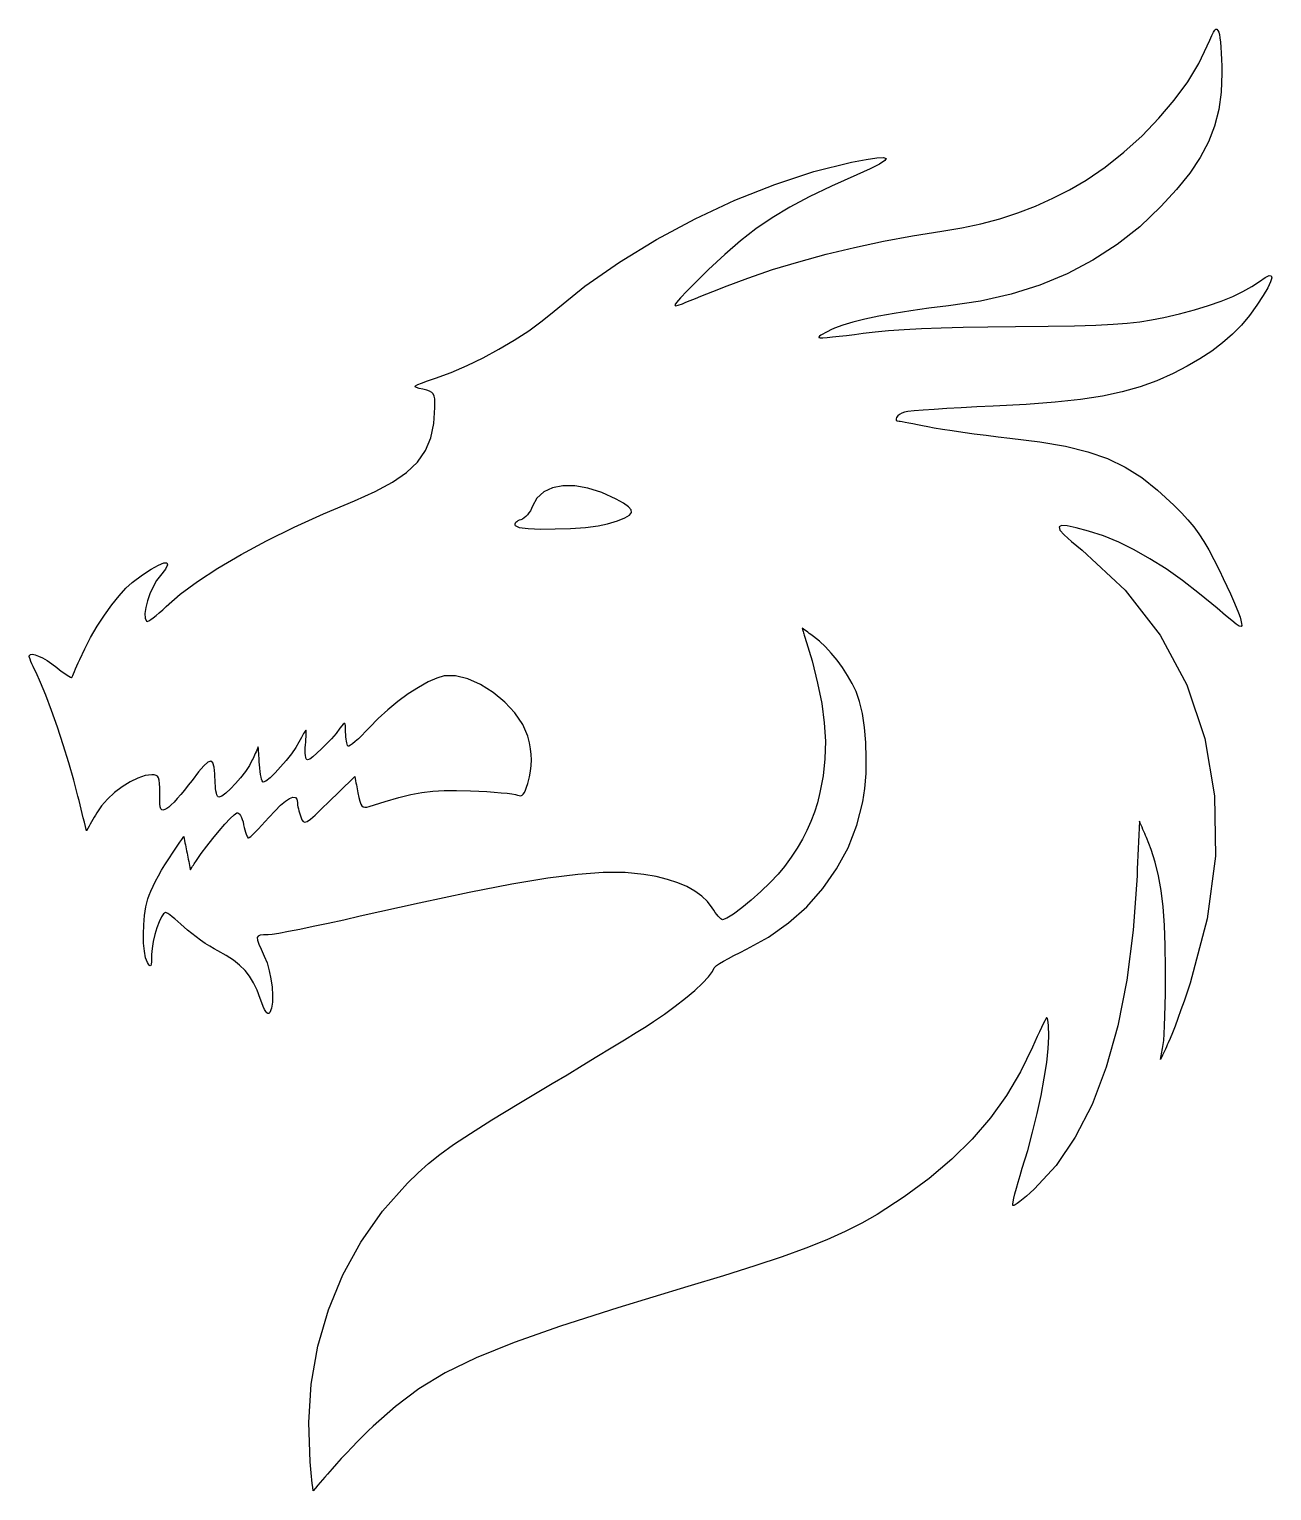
# Model space of a CAD drawing. Extents: x -49 to 46, y -49 to 61.
import ezdxf

# ---------------------------------------------------------------- set-up
doc = ezdxf.new("R2010")
doc.units = 0
doc.layers.add('Layer_1', color=7, linetype='CONTINUOUS')

msp = doc.modelspace()

# ---------------------------------------------------------------- linework, layer by layer
at = {"layer": 'Layer_1', "color": 7}
for points in [[(-27.254899, -47.292202), (-27.374996, -44.315266), (-27.180156, -41.38515), (-26.678858, -38.526154), (-25.879585, -35.762606), (-24.790818, -33.118776), (-23.421042, -30.618965), (-21.77874, -28.287442), (-19.872395, -26.148565), (-19.080856, -25.380582), (-18.290254, -24.677143), (-17.417339, -23.980985), (-16.378862, -23.234874), (-15.091571, -22.381576), (-13.472218, -21.363769), (-11.437553, -20.124278), (-8.904325, -18.605809), (-7.77954, -17.932286), (-6.638147, -17.244595), (-5.511709, -16.562012), (-4.431792, -15.903842), (-3.42996, -15.289359), (-2.537776, -14.737869), (-1.786806, -14.268703), (-1.208613, -13.901108), (-0.380255, -13.341179), (0.43511, -12.742953), (1.207443, -12.133042), (1.906708, -11.538062), (2.502867, -10.98468), (2.965884, -10.499512), (3.265721, -10.10917), (3.372342, -9.840297), (3.422744, -9.76802), (3.567197, -9.654144), (3.795572, -9.504453), (4.097741, -9.324818), (4.463576, -9.120998), (4.882947, -8.898804), (5.345727, -8.664108), (5.841786, -8.422667), (7.502765, -7.510779), (9.028521, -6.429924), (10.407018, -5.195343), (11.626215, -3.822247), (12.674073, -2.325877), (13.538554, -0.721472), (14.207618, 0.9757), (14.669226, 2.750426), (14.821608, 3.772522), (14.906374, 4.894751), (14.926398, 6.070376), (14.884554, 7.252576), (14.783714, 8.394532), (14.626751, 9.449479), (14.416539, 10.370596), (14.15595, 11.111118), (13.852897, 11.730512), (13.504816, 12.343555), (13.11984, 12.939749), (12.706103, 13.508512), (12.27174, 14.039343), (11.824886, 14.521633), (11.373673, 14.94489), (10.926236, 15.29854), (10.81701, 15.376317), (10.707784, 15.454095), (10.598558, 15.53187), (10.489332, 15.609648), (10.380106, 15.687425), (10.27088, 15.765203), (10.161654, 15.842978), (10.052428, 15.920755), (10.07999, 15.83483), (10.107549, 15.748904), (10.135111, 15.662976), (10.16267, 15.577051), (10.190231, 15.491125), (10.217793, 15.4052), (10.245352, 15.319272), (10.272914, 15.233347), (10.812667, 13.435839), (11.235643, 11.765168), (11.543476, 10.204451), (11.737802, 8.736811), (11.820256, 7.345427), (11.792468, 6.013367), (11.656075, 4.72378), (11.412707, 3.459792), (11.213241, 2.69051), (10.985841, 1.964607), (10.724719, 1.270058), (10.424087, 0.594841), (10.078157, -0.073066), (9.68114, -0.745686), (9.22725, -1.43507), (8.710697, -2.153185), (8.241272, -2.716077), (7.627726, -3.35785), (6.925577, -4.030668), (6.190338, -4.686694), (5.477524, -5.278119), (4.84265, -5.757134), (4.341231, -6.075876), (4.02878, -6.186564), (3.970363, -6.165962), (3.893457, -6.111126), (3.801348, -6.025782), (3.697321, -5.913711), (3.584661, -5.77864), (3.466656, -5.624321), (3.346589, -5.454508), (3.227746, -5.272926), (2.879408, -4.809037), (2.444641, -4.386974), (1.924043, -4.007018), (1.318211, -3.669452), (0.627742, -3.374614), (-0.146765, -3.122759), (-1.004712, -2.914169), (-1.945503, -2.749154), (-3.379731, -2.613405), (-5.024959, -2.608042), (-6.955089, -2.743791), (-9.244023, -3.031602), (-11.965666, -3.482367), (-15.193918, -4.107038), (-19.002683, -4.916451), (-23.465865, -5.921501), (-24.711882, -6.203723), (-25.909063, -6.46698), (-27.02872, -6.70557), (-28.042166, -6.913709), (-28.920713, -7.085611), (-29.635675, -7.215546), (-30.158362, -7.297729), (-30.460091, -7.326403), (-30.80388, -7.330918), (-31.053345, -7.356601), (-31.211604, -7.420919), (-31.281764, -7.541795), (-31.266948, -7.737036), (-31.170253, -8.024367), (-30.994801, -8.421594), (-30.743702, -8.946528), (-30.535018, -9.461442), (-30.365138, -10.046602), (-30.237155, -10.669636), (-30.154174, -11.298257), (-30.11928, -11.900153), (-30.135564, -12.443007), (-30.206145, -12.89445), (-30.334107, -13.222223), (-30.395443, -13.28688), (-30.46466, -13.294782), (-30.54189, -13.245929), (-30.627257, -13.14004), (-30.720884, -12.976943), (-30.822896, -12.756415), (-30.933426, -12.478285), (-31.052591, -12.142356), (-31.288388, -11.518701), (-31.553544, -10.964868), (-31.856956, -10.470923), (-32.207518, -10.026903), (-32.614127, -9.622845), (-33.085684, -9.24876), (-33.631081, -8.894712), (-34.25922, -8.550739), (-34.558229, -8.388405), (-34.884743, -8.193107), (-35.228216, -7.972268), (-35.578098, -7.733283), (-35.923843, -7.483572), (-36.254904, -7.23056), (-36.560731, -6.98164), (-36.830781, -6.744235), (-37.076918, -6.521025), (-37.314219, -6.312774), (-37.536938, -6.124052), (-37.739333, -5.959431), (-37.915663, -5.823457), (-38.060186, -5.7207), (-38.167157, -5.655704), (-38.230835, -5.633126), (-38.380949, -5.723127), (-38.549255, -5.970156), (-38.724221, -6.339698), (-38.894314, -6.797236), (-39.048001, -7.308312), (-39.173742, -7.838354), (-39.260009, -8.352902), (-39.295267, -8.817439), (-39.302266, -9.139624), (-39.314684, -9.383549), (-39.334552, -9.553023), (-39.363914, -9.651886), (-39.404839, -9.684003), (-39.45939, -9.653156), (-39.529616, -9.563212), (-39.617581, -9.418008), (-39.751736, -9.062634), (-39.845744, -8.563806), (-39.899874, -7.957988), (-39.914409, -7.281699), (-39.889601, -6.571402), (-39.825726, -5.863617), (-39.723056, -5.19475), (-39.581861, -4.601378), (-39.488078, -4.329429), (-39.353684, -4.005494), (-39.184971, -3.641681), (-38.988237, -3.250098), (-38.769772, -2.842851), (-38.535877, -2.432049), (-38.292847, -2.029826), (-38.046975, -1.648261), (-37.898374, -1.425729), (-37.74977, -1.203197), (-37.601169, -0.980664), (-37.452567, -0.758104), (-37.303963, -0.535572), (-37.155362, -0.31304), (-37.006758, -0.090507), (-36.858156, 0.132025), (-36.826723, -0.025455), (-36.795289, -0.182935), (-36.763855, -0.340415), (-36.732421, -0.497867), (-36.700987, -0.655347), (-36.669553, -0.812827), (-36.638119, -0.970307), (-36.606685, -1.127787), (-36.575251, -1.285267), (-36.543817, -1.442719), (-36.512383, -1.600199), (-36.480952, -1.757679), (-36.449518, -1.915159), (-36.418085, -2.07261), (-36.386651, -2.23009), (-36.355217, -2.38757), (-36.297593, -2.299856), (-36.239968, -2.212169), (-36.182344, -2.124455), (-36.12472, -2.03674), (-36.067096, -1.949054), (-36.009472, -1.861339), (-35.951848, -1.773652), (-35.894224, -1.685938), (-35.535714, -1.168822), (-35.110414, -0.600172), (-34.648379, -0.015436), (-34.179656, 0.550052), (-33.734295, 1.060903), (-33.342342, 1.481724), (-33.033851, 1.777126), (-32.838863, 1.911746), (-32.763803, 1.916544), (-32.688611, 1.883242), (-32.6147, 1.81421), (-32.54347, 1.711877), (-32.476335, 1.578583), (-32.414703, 1.416813), (-32.359977, 1.228882), (-32.313566, 1.017215), (-32.27198, 0.815228), (-32.226071, 0.62693), (-32.177354, 0.456439), (-32.127342, 0.307849), (-32.077546, 0.18528), (-32.029481, 0.092881), (-31.984661, 0.034686), (-31.9446, 0.014931), (-31.880668, 0.047499), (-31.767438, 0.138883), (-31.611216, 0.282732), (-31.418317, 0.472695), (-31.195049, 0.702452), (-30.947723, 0.965681), (-30.682646, 1.256031), (-30.40613, 1.567153), (-29.932028, 2.08393), (-29.507475, 2.498374), (-29.136686, 2.808197), (-28.823871, 3.011228), (-28.573241, 3.105236), (-28.389006, 3.08802), (-28.275375, 2.957295), (-28.236564, 2.710887), (-28.23123, 2.615524), (-28.215967, 2.499502), (-28.191837, 2.367253), (-28.159909, 2.223292), (-28.121254, 2.072077), (-28.076942, 1.918068), (-28.028043, 1.765781), (-27.975628, 1.619646), (-27.885696, 1.401489), (-27.792093, 1.261591), (-27.670624, 1.213077), (-27.497096, 1.26907), (-27.247315, 1.442721), (-26.89709, 1.747126), (-26.422223, 2.195408), (-25.798521, 2.800718), (-25.558998, 3.034144), (-25.319475, 3.26757), (-25.079952, 3.500968), (-24.840428, 3.734394), (-24.600905, 3.96782), (-24.361382, 4.201246), (-24.121859, 4.434644), (-23.882336, 4.66807), (-23.851866, 4.514738), (-23.821397, 4.361435), (-23.790927, 4.208104), (-23.760457, 4.054773), (-23.729987, 3.901441), (-23.699518, 3.748138), (-23.669048, 3.594807), (-23.638578, 3.441476), (-23.561847, 3.076562), (-23.489902, 2.795356), (-23.416013, 2.589757), (-23.333448, 2.451666), (-23.235476, 2.373067), (-23.115364, 2.345974), (-22.966381, 2.36206), (-22.781797, 2.41334), (-21.583272, 2.790276), (-20.54927, 3.086976), (-19.631808, 3.310835), (-18.782903, 3.469274), (-17.954574, 3.569661), (-17.098839, 3.619417), (-16.167716, 3.625908), (-15.113223, 3.596613), (-14.479924, 3.567883), (-13.870396, 3.533085), (-13.299318, 3.49363), (-12.781368, 3.450761), (-12.331224, 3.405887), (-11.963567, 3.36028), (-11.693073, 3.315294), (-11.534423, 3.272283), (-11.403202, 3.229216), (-11.28856, 3.222161), (-11.187123, 3.255011), (-11.095516, 3.331578), (-11.010364, 3.455671), (-10.928291, 3.631157), (-10.845924, 3.861846), (-10.759886, 4.151575), (-10.635525, 4.641146), (-10.546751, 5.094169), (-10.493573, 5.522893), (-10.475996, 5.939622), (-10.49403, 6.356577), (-10.54768, 6.786063), (-10.636955, 7.2403), (-10.761862, 7.731592), (-11.137743, 8.626434), (-11.735988, 9.503863), (-12.504776, 10.326428), (-13.392291, 11.056706), (-14.346712, 11.657218), (-15.316223, 12.090571), (-16.249003, 12.319284), (-17.093236, 12.306019), (-17.656752, 12.139847), (-18.317125, 11.843739), (-19.046803, 11.43669), (-19.818237, 10.937636), (-20.603878, 10.365516), (-21.376175, 9.739321), (-22.10758, 9.077961), (-22.770542, 8.400402), (-23.065045, 8.084962), (-23.346672, 7.797547), (-23.608767, 7.543971), (-23.844676, 7.330074), (-24.047741, 7.161588), (-24.211307, 7.044324), (-24.328719, 6.984126), (-24.39332, 6.986949), (-24.428543, 7.039752), (-24.461757, 7.123347), (-24.49221, 7.233442), (-24.519151, 7.365747), (-24.541825, 7.516031), (-24.559481, 7.679917), (-24.571365, 7.853202), (-24.576727, 8.031566), (-24.581099, 8.306507), (-24.590672, 8.507506), (-24.609818, 8.637751), (-24.642913, 8.700348), (-24.694331, 8.697526), (-24.768443, 8.63428), (-24.869623, 8.51284), (-25.002246, 8.336338), (-25.305163, 7.950173), (-25.653443, 7.545523), (-26.025008, 7.144005), (-26.397775, 6.767126), (-26.749664, 6.436474), (-27.058594, 6.173612), (-27.302485, 6.000074), (-27.459255, 5.937449), (-27.511744, 5.960591), (-27.556463, 6.026631), (-27.592737, 6.131025), (-27.619893, 6.269173), (-27.637255, 6.436418), (-27.644147, 6.628131), (-27.639896, 6.839685), (-27.623827, 7.066451), (-27.603645, 7.293216), (-27.587609, 7.50477), (-27.575872, 7.696484), (-27.568582, 7.863728), (-27.565901, 8.001876), (-27.567961, 8.10627), (-27.574926, 8.17231), (-27.586943, 8.195452), (-27.610582, 8.176826), (-27.65085, 8.123175), (-27.705564, 8.038339), (-27.77254, 7.9261), (-27.849595, 7.79021), (-27.934543, 7.634451), (-28.025202, 7.462578), (-28.119387, 7.278315), (-28.357736, 6.874906), (-28.691407, 6.403031), (-29.086891, 5.900421), (-29.510667, 5.404726), (-29.929228, 4.953594), (-30.309057, 4.58473), (-30.61664, 4.335781), (-30.818465, 4.244426), (-30.862306, 4.271802), (-30.906612, 4.350231), (-30.95017, 4.474211), (-30.991764, 4.638239), (-31.030183, 4.836839), (-31.06421, 5.064507), (-31.092638, 5.315713), (-31.114257, 5.58501), (-31.125038, 5.752593), (-31.135818, 5.920149), (-31.146599, 6.087732), (-31.15738, 6.255288), (-31.168161, 6.422871), (-31.178942, 6.590426), (-31.189723, 6.75801), (-31.200504, 6.925565), (-31.257165, 6.801021), (-31.313824, 6.676504), (-31.370486, 6.55196), (-31.427148, 6.427415), (-31.483807, 6.30287), (-31.540469, 6.178354), (-31.597128, 6.053809), (-31.653789, 5.929264), (-31.878365, 5.512507), (-32.182643, 5.054884), (-32.539891, 4.586141), (-32.923374, 4.135996), (-33.306361, 3.73414), (-33.662111, 3.41029), (-33.963894, 3.194192), (-34.184973, 3.115565), (-34.237709, 3.137014), (-34.28769, 3.198934), (-34.333769, 3.296808), (-34.37479, 3.42632), (-34.409605, 3.583095), (-34.437065, 3.762814), (-34.45603, 3.96116), (-34.465344, 4.173758), (-34.492663, 4.883038), (-34.552, 5.394369), (-34.654923, 5.709188), (-34.813002, 5.828822), (-35.037803, 5.754682), (-35.34089, 5.488123), (-35.733831, 5.030528), (-36.228191, 4.383251), (-36.511438, 4.009702), (-36.797309, 3.649614), (-37.078002, 3.311738), (-37.345715, 3.004737), (-37.592645, 2.737388), (-37.810984, 2.518327), (-37.992935, 2.356303), (-38.130691, 2.260037), (-38.300351, 2.17616), (-38.43102, 2.135774), (-38.527743, 2.149321), (-38.595564, 2.227017), (-38.639532, 2.379332), (-38.664678, 2.616653), (-38.676079, 2.949365), (-38.678619, 3.387825), (-38.68257, 3.810227), (-38.697528, 4.140822), (-38.72807, 4.390561), (-38.778794, 4.570336), (-38.854297, 4.691099), (-38.959171, 4.763828), (-39.098013, 4.799444), (-39.275415, 4.808758), (-39.778027, 4.742548), (-40.338983, 4.555971), (-40.932057, 4.267088), (-41.53102, 3.894047), (-42.109649, 3.454881), (-42.641722, 2.967709), (-43.101008, 2.450593), (-43.461287, 1.921652), (-43.55801, 1.752291), (-43.654736, 1.582929), (-43.751459, 1.413568), (-43.848183, 1.244234), (-43.944906, 1.074873), (-44.041632, 0.905511), (-44.138355, 0.73615), (-44.235078, 0.566788), (-44.316104, 0.893658), (-44.397133, 1.2205), (-44.478159, 1.547369), (-44.559188, 1.874239), (-44.640214, 2.201081), (-44.72124, 2.52795), (-44.802269, 2.854792), (-44.883295, 3.181662), (-45.204006, 4.398294), (-45.583776, 5.71232), (-46.003965, 7.068737), (-46.445934, 8.412481), (-46.891043, 9.688521), (-47.320656, 10.841794), (-47.716131, 11.817267), (-48.058834, 12.559878), (-48.174319, 12.791526), (-48.279681, 13.013212), (-48.372781, 13.219685), (-48.451481, 13.40567), (-48.513652, 13.565916), (-48.557153, 13.695202), (-48.579844, 13.788278), (-48.579601, 13.839869), (-48.493287, 13.924253), (-48.340122, 13.945138), (-48.128576, 13.906388), (-47.867117, 13.811505), (-47.564217, 13.664185), (-47.228344, 13.467984), (-46.867969, 13.2266), (-46.491561, 12.943644), (-46.273837, 12.774141), (-46.068083, 12.619907), (-45.878983, 12.484045), (-45.711236, 12.369632), (-45.569529, 12.279801), (-45.458554, 12.217627), (-45.383006, 12.186216), (-45.347576, 12.189038), (-45.32322, 12.234843), (-45.279447, 12.327666), (-45.218704, 12.46189), (-45.143461, 12.631958), (-45.056178, 12.832194), (-44.959325, 13.057012), (-44.85536, 13.300796), (-44.74675, 13.557929), (-44.372554, 14.368753), (-43.92097, 15.217853), (-43.413092, 16.074346), (-42.870023, 16.907319), (-42.312863, 17.685866), (-41.76271, 18.379083), (-41.240669, 18.956061), (-40.767834, 19.385897), (-39.988991, 19.966896), (-39.317427, 20.411142), (-38.772419, 20.713741), (-38.373255, 20.869801), (-38.139216, 20.87443), (-38.089588, 20.722727), (-38.24365, 20.409807), (-38.62069, 19.930772), (-38.913434, 19.535051), (-39.182352, 19.057223), (-39.416597, 18.532694), (-39.605313, 17.996864), (-39.73765, 17.485147), (-39.802758, 17.032945), (-39.789776, 16.675663), (-39.687871, 16.448711), (-39.625362, 16.439906), (-39.514412, 16.482826), (-39.36121, 16.572886), (-39.171952, 16.705491), (-38.952829, 16.876041), (-38.710031, 17.079943), (-38.449754, 17.312599), (-38.178186, 17.569416), (-37.120634, 18.494213), (-35.807858, 19.467837), (-34.263603, 20.476956), (-32.511604, 21.508233), (-30.57561, 22.548329), (-28.479362, 23.583915), (-26.246603, 24.601651), (-23.901073, 25.588201), (-22.325701, 26.280419), (-21.018126, 26.98591), (-19.96048, 27.72536), (-19.134892, 28.519457), (-18.523491, 29.388891), (-18.108407, 30.35435), (-17.871769, 31.436517), (-17.795707, 32.656087), (-17.799542, 33.022948), (-17.817827, 33.308449), (-17.859139, 33.52554), (-17.932057, 33.687158), (-18.045159, 33.806241), (-18.207024, 33.895734), (-18.426229, 33.968576), (-18.711354, 34.037709), (-19.004778, 34.105942), (-19.201478, 34.165982), (-19.290783, 34.227193), (-19.262023, 34.298934), (-19.104527, 34.39056), (-18.807626, 34.511433), (-18.360647, 34.670911), (-17.752922, 34.878356), (-16.568329, 35.317711), (-15.356467, 35.838253), (-14.139665, 36.427361), (-12.94025, 37.07241), (-11.78055, 37.760784), (-10.682893, 38.479864), (-9.669607, 39.217026), (-8.763021, 39.959651), (-6.417218, 41.854816), (-3.808736, 43.675262), (-1.001115, 45.389203), (1.942108, 46.964847), (4.957394, 48.370404), (7.981203, 49.574084), (10.949998, 50.544096), (13.80024, 51.248653), (14.919841, 51.460596), (15.733638, 51.580058), (16.242048, 51.606079), (16.445488, 51.537733), (16.344374, 51.37407), (15.939124, 51.114143), (15.230155, 50.757002), (14.217883, 50.301704), (12.283513, 49.438686), (10.599599, 48.629159), (9.116316, 47.841288), (7.783835, 47.043243), (6.552327, 46.203183), (5.371966, 45.289277), (4.192923, 44.269687), (2.96537, 43.112581), (2.026201, 42.193307), (1.317735, 41.487797), (0.823221, 40.974285), (0.525908, 40.631015), (0.409045, 40.436223), (0.455881, 40.368145), (0.649665, 40.405023), (0.973646, 40.525095), (1.242601, 40.633321), (1.575063, 40.766993), (1.957922, 40.920846), (2.378071, 41.089615), (2.822403, 41.268039), (3.277811, 41.450846), (3.731185, 41.63278), (4.16942, 41.808571), (5.930175, 42.473689), (7.817992, 43.109708), (9.812174, 43.711341), (11.892022, 44.273302), (14.03684, 44.790305), (16.225931, 45.257061), (18.438596, 45.668284), (20.654139, 46.018691), (22.163845, 46.271342), (23.626991, 46.588238), (25.046554, 46.970429), (26.42551, 47.418976), (27.766832, 47.934932), (29.073496, 48.519349), (30.34848, 49.173287), (31.594756, 49.897796), (33.049169, 50.881617), (34.475077, 52.012521), (35.843177, 53.258086), (37.12417, 54.5859), (38.288751, 55.963545), (39.307613, 57.3586), (40.151458, 58.73865), (40.790979, 60.071278), (40.976952, 60.519229), (41.130523, 60.863704), (41.256981, 61.110951), (41.361618, 61.267226), (41.449728, 61.338783), (41.526599, 61.331869), (41.597522, 61.252753), (41.667787, 61.107683), (41.713574, 60.943401), (41.756232, 60.689923), (41.794829, 60.359963), (41.828442, 59.966238), (41.856128, 59.521458), (41.876984, 59.038339), (41.890051, 58.529594), (41.894425, 58.007937), (41.83738, 56.572524), (41.658897, 55.245608), (41.345368, 53.997396), (40.883189, 52.79809), (40.258747, 51.617895), (39.458441, 50.427016), (38.468665, 49.195653), (37.275808, 47.894016), (35.665758, 46.366307), (33.945859, 45.008962), (32.113125, 43.820592), (30.164575, 42.7998), (28.097225, 41.945194), (25.908092, 41.255384), (23.594195, 40.728972), (21.152549, 40.364569), (19.681607, 40.185756), (18.303977, 39.993566), (17.028784, 39.789798), (15.86515, 39.576252), (14.8222, 39.354722), (13.909056, 39.127014), (13.134842, 38.89492), (12.508681, 38.660243), (12.247489, 38.544394), (12.009082, 38.431056), (11.798301, 38.323084), (11.619988, 38.223335), (11.478985, 38.134667), (11.380134, 38.059937), (11.328276, 38.002002), (11.328252, 37.963716), (11.420819, 37.946218), (11.634327, 37.947912), (11.955012, 37.967413), (12.369108, 38.003431), (12.86285, 38.05464), (13.422474, 38.119717), (14.034215, 38.197337), (14.684306, 38.286181), (15.589645, 38.398389), (16.621026, 38.495846), (17.792314, 38.579175), (19.117371, 38.648997), (20.61006, 38.705938), (22.284244, 38.750625), (24.153786, 38.783676), (26.232549, 38.805718), (28.720814, 38.828804), (30.728907, 38.859348), (32.34245, 38.902559), (33.647057, 38.963658), (34.728349, 39.04785), (35.671945, 39.160353), (36.563459, 39.30638), (37.488516, 39.491145), (38.697669, 39.767009), (39.830252, 40.064784), (40.8816, 40.382722), (41.847054, 40.71908), (42.721943, 41.072106), (43.50161, 41.440056), (44.181388, 41.82118), (44.756616, 42.213737), (45.183119, 42.51129), (45.480397, 42.655872), (45.648647, 42.649297), (45.688065, 42.493391), (45.598846, 42.189971), (45.381193, 41.740849), (45.035299, 41.147843), (44.561363, 40.41277), (43.999995, 39.636191), (43.381576, 38.904507), (42.701304, 38.213813), (41.954386, 37.560209), (41.136024, 36.939786), (40.241416, 36.348643), (39.265771, 35.782872), (38.204291, 35.23857), (36.966834, 34.687113), (35.694319, 34.222691), (34.337039, 33.836278), (32.84528, 33.518857), (31.169329, 33.261406), (29.259478, 33.054904), (27.066009, 32.890323), (24.539216, 32.758649), (23.307367, 32.701643), (22.133106, 32.641064), (21.043925, 32.578761), (20.067316, 32.51659), (19.230772, 32.456409), (18.561782, 32.400075), (18.08784, 32.349436), (17.836438, 32.306352), (17.629652, 32.226991), (17.454543, 32.125868), (17.317253, 32.012942), (17.223926, 31.898176), (17.180704, 31.79153), (17.193732, 31.702966), (17.269151, 31.642444), (17.413105, 31.619922), (17.495946, 31.611512), (17.651175, 31.587523), (17.869821, 31.549618), (18.142914, 31.499481), (18.461482, 31.438792), (18.816554, 31.369236), (19.19916, 31.292488), (19.600327, 31.210232), (20.083578, 31.118625), (20.701435, 31.015083), (21.428433, 30.903165), (22.239105, 30.78643), (23.107986, 30.668433), (24.009609, 30.552738), (24.918507, 30.442903), (25.809216, 30.342486), (28.086566, 30.057343), (30.044552, 29.718193), (31.739889, 29.301842), (33.229292, 28.785102), (34.569478, 28.144776), (35.817159, 27.357678), (37.029053, 26.400612), (38.261876, 25.250387), (38.831389, 24.669802), (39.325963, 24.129474), (39.763346, 23.603998), (40.161299, 23.067962), (40.537572, 22.495957), (40.909919, 21.862574), (41.296095, 21.142405), (41.713854, 20.310039), (42.0073, 19.70216), (42.28854, 19.102452), (42.550883, 18.526372), (42.787642, 17.989376), (42.992123, 17.50692), (43.157638, 17.094464), (43.277495, 16.767464), (43.345005, 16.541379), (43.396886, 16.287283), (43.405438, 16.119849), (43.352665, 16.047953), (43.220579, 16.080465), (42.991198, 16.226261), (42.646528, 16.494214), (42.168582, 16.893197), (41.539373, 17.432083), (40.21274, 18.535403), (38.924042, 19.528535), (37.669835, 20.41355), (36.446665, 21.192522), (35.251078, 21.867525), (34.079627, 22.440633), (32.928863, 22.91392), (31.795332, 23.289459), (30.85219, 23.545073), (30.164192, 23.685724), (29.729626, 23.706411), (29.546788, 23.602147), (29.613974, 23.367928), (29.929471, 22.998759), (30.49157, 22.489641), (31.29857, 21.835577), (34.567773, 18.818698), (37.217921, 15.402889), (39.237975, 11.632338), (40.616902, 7.551207), (41.34366, 3.203658), (41.407214, -1.366056), (40.796527, -6.113824), (39.500563, -10.995422), (39.271627, -11.673319), (39.035006, -12.355817), (38.797525, -13.024458), (38.566012, -13.660644), (38.347293, -14.245944), (38.148196, -14.761762), (37.975547, -15.189611), (37.836172, -15.510977), (37.763164, -15.669727), (37.690155, -15.828477), (37.617147, -15.987227), (37.544139, -16.145977), (37.471134, -16.304727), (37.398126, -16.463477), (37.325118, -16.622227), (37.25211, -16.780977), (37.276776, -16.639866), (37.301442, -16.498755), (37.326109, -16.357644), (37.350775, -16.216533), (37.375441, -16.075422), (37.400107, -15.93431), (37.424773, -15.793199), (37.44944, -15.652088), (37.488821, -15.33027), (37.525058, -14.846316), (37.557392, -14.223959), (37.585078, -13.486908), (37.607346, -12.658924), (37.623432, -11.763715), (37.632576, -10.824988), (37.633988, -9.866533), (37.610817, -8.139107), (37.549081, -6.596847), (37.445381, -5.216668), (37.296328, -3.975426), (37.098539, -2.850065), (36.848625, -1.817442), (36.543199, -0.854443), (36.178875, 0.062017), (36.11207, 0.214417), (36.045266, 0.366817), (35.978461, 0.519217), (35.911653, 0.671645), (35.844848, 0.824045), (35.778043, 0.976445), (35.711239, 1.128845), (35.644434, 1.281245), (35.621771, 0.763537), (35.599109, 0.245828), (35.576446, -0.271908), (35.553784, -0.789617), (35.531122, -1.307325), (35.508459, -1.825034), (35.485797, -2.34277), (35.463134, -2.860479), (35.176625, -6.970481), (34.691319, -10.760754), (34.008222, -14.228249), (33.128344, -17.36989), (32.052688, -20.18263), (30.782261, -22.66342), (29.31807, -24.809127), (27.661119, -26.61676), (27.363759, -26.888851), (27.080664, -27.137009), (26.818435, -27.356182), (26.583675, -27.541377), (26.382986, -27.687568), (26.222972, -27.789704), (26.110232, -27.84279), (26.051371, -27.84279), (26.039882, -27.759337), (26.062911, -27.576146), (26.11754, -27.304733), (26.200852, -26.956669), (26.30993, -26.543467), (26.441858, -26.0767), (26.593717, -25.567881), (26.762591, -25.028583), (27.168852, -23.68577), (27.546683, -22.292213), (27.888151, -20.887254), (28.185323, -19.510235), (28.430267, -18.20047), (28.615046, -16.997244), (28.731734, -15.939927), (28.772391, -15.067804), (28.768863, -14.7448), (28.75876, -14.450273), (28.742814, -14.190205), (28.721704, -13.970495), (28.696135, -13.797154), (28.666834, -13.676138), (28.6345, -13.6134), (28.59984, -13.616222), (28.546873, -13.692958), (28.462065, -13.845894), (28.349808, -14.065886), (28.214487, -14.343706), (28.060488, -14.670265), (27.892197, -15.036364), (27.714003, -15.432802), (27.530292, -15.85049), (26.620568, -17.721624), (25.557453, -19.502615), (24.337222, -21.197473), (22.956148, -22.810232), (21.410506, -24.3449), (19.696569, -25.805456), (17.810612, -27.195937), (15.748909, -28.520321), (14.587471, -29.17931), (13.324673, -29.815269), (11.920828, -30.443383), (10.336247, -31.078722), (8.531244, -31.736497), (6.466131, -32.431836), (4.101221, -33.179838), (1.396825, -33.995686), (-3.917638, -35.598285), (-8.267084, -36.988427), (-11.801386, -38.232575), (-14.670413, -39.397222), (-17.024037, -40.548801), (-19.012127, -41.753806), (-20.784554, -43.07867), (-22.491189, -44.589913), (-22.852917, -44.937272), (-23.2477, -45.327021), (-23.662798, -45.745952), (-24.085473, -46.180828), (-24.502985, -46.618442), (-24.902595, -47.045529), (-25.271565, -47.448881), (-25.597158, -47.815262), (-25.778766, -48.023429), (-25.960376, -48.231596), (-26.141985, -48.439791), (-26.323593, -48.647958), (-26.505202, -48.856125), (-26.686811, -49.064292), (-26.86842, -49.272488), (-27.050029, -49.480655), (-27.075632, -49.207407), (-27.101236, -48.934188), (-27.126839, -48.66094), (-27.152442, -48.387693), (-27.178045, -48.114474), (-27.203648, -47.841226), (-27.229252, -47.568007), (-27.254899, -47.292202)], [(-4.702733, 23.835576), (-3.949968, 24.075826), (-3.397467, 24.290416), (-3.041074, 24.491407), (-2.876632, 24.690862), (-2.899983, 24.900841), (-3.106974, 25.133406), (-3.493446, 25.400622), (-4.055243, 25.714549), (-5.147561, 26.213044), (-6.199022, 26.545601), (-7.187346, 26.714155), (-8.090249, 26.720646), (-8.885447, 26.566985), (-9.550658, 26.255112), (-10.063599, 25.786962), (-10.401987, 25.164461), (-10.472105, 24.994171), (-10.560897, 24.827886), (-10.664747, 24.669774), (-10.780041, 24.524009), (-10.903163, 24.394757), (-11.030498, 24.286192), (-11.158432, 24.202479), (-11.28335, 24.14779), (-11.399067, 24.104669), (-11.500635, 24.054106), (-11.586287, 23.99795), (-11.654257, 23.938042), (-11.702778, 23.876233), (-11.730086, 23.814364), (-11.73441, 23.754282), (-11.713988, 23.697832), (-11.400399, 23.566962), (-10.719665, 23.482459), (-9.774955, 23.442294), (-8.66944, 23.444551), (-7.50629, 23.486981), (-6.388675, 23.567665), (-5.419766, 23.684581), (-4.702733, 23.835576)]]:
    msp.add_lwpolyline(points, close=True, dxfattribs=at)

doc.saveas('drawing.dxf')
